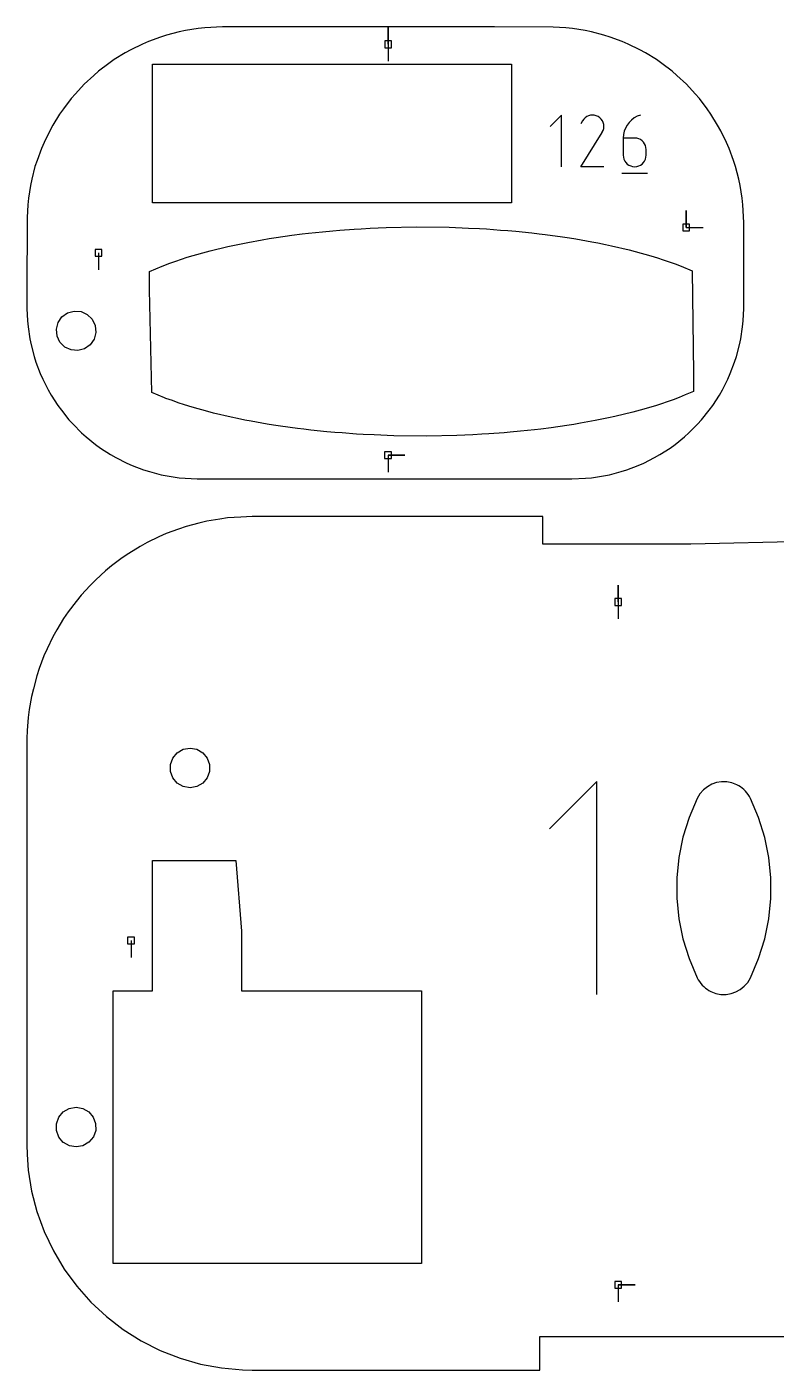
# Model space of a CAD drawing. Extents: x 0 to 570, y 0 to 470.
# Drawn here: x 315.5 to 378.7, y 81.8 to 195.2 of the extents above; entities that cross this region are included whole.
import ezdxf

# ---------------------------------------------------------------- set-up
doc = ezdxf.new("R2010")
doc.units = 0

msp = doc.modelspace()

# ---------------------------------------------------------------- linework, layer by layer
at = {"layer": 'annotation', "color": 1}
for p, q in [((345.950658, 193.685154), (345.950658, 195.113904)), ((345.950658, 193.685154), (345.950658, 195.113904)), ((345.950658, 195.113904), (345.950658, 193.685154)), ((345.950658, 193.685154), (345.950658, 192.256404)), ((360.58409, 187.714249), (359.616004, 186.74589)), ((360.58409, 183.359636), (360.58409, 187.714249)), ((362.346978, 187.230034), (362.219993, 186.986442)), ((362.44775, 187.372931), (362.346978, 187.230034)), ((362.568655, 187.492217), (362.44775, 187.372931)), ((362.706014, 187.586936), (362.568655, 187.492217)), ((362.856151, 187.656134), (362.706014, 187.586936)), ((363.015388, 187.698854), (362.856151, 187.656134)), ((363.180049, 187.714143), (363.015388, 187.698854)), ((363.346456, 187.701044), (363.180049, 187.714143)), ((363.510933, 187.658603), (363.346456, 187.701044)), ((363.669802, 187.585864), (363.510933, 187.658603)), ((363.811893, 187.484965), (363.669802, 187.585864)), ((363.669802, 187.585864), (363.669802, 187.585864)), ((363.930696, 187.363888), (363.811893, 187.484965)), ((364.025156, 187.226342), (363.930696, 187.363888)), ((364.094215, 187.076039), (364.025156, 187.226342)), ((364.136818, 186.916689), (364.094215, 187.076039)), ((366.276365, 187.096326), (366.106274, 186.869175)), ((366.477103, 187.297916), (366.276365, 187.096326)), ((366.705877, 187.470437), (366.477103, 187.297916)), ((366.960079, 187.610384), (366.705877, 187.470437)), ((367.237098, 187.714249), (366.960079, 187.610384)), ((367.237098, 187.714249), (367.237098, 187.714249)), ((362.217263, 183.3596), (364.004331, 186.236551)), ((364.004331, 186.236551), (364.006467, 186.239194)), ((364.004331, 186.236551), (364.004331, 186.236551)), ((364.006467, 186.239194), (364.008516, 186.24186)), ((364.008516, 186.24186), (364.01049, 186.244571)), ((364.01049, 186.244571), (364.012404, 186.24735)), ((364.012404, 186.24735), (364.014271, 186.250218)), ((364.014271, 186.250218), (364.016104, 186.253199)), ((364.016104, 186.253199), (364.017916, 186.256314)), ((364.017916, 186.256314), (364.019722, 186.259587)), ((364.019722, 186.259587), (364.021535, 186.26304)), ((364.021535, 186.26304), (364.095323, 186.421468)), ((364.021535, 186.26304), (364.021535, 186.26304)), ((364.095323, 186.421468), (364.138428, 186.585693)), ((364.151908, 186.752004), (364.136818, 186.916689)), ((364.138428, 186.585693), (364.151908, 186.752004)), ((365.805971, 186.06941), (365.784559, 185.775073)), ((365.868467, 186.35221), (365.805971, 186.06941)), ((365.969438, 186.619967), (365.868467, 186.35221)), ((366.106274, 186.869175), (365.969438, 186.619967)), ((365.784559, 185.775073), (365.784559, 184.327722)), ((366.751553, 185.775073), (365.784559, 185.775073)), ((366.925469, 185.759552), (366.751553, 185.775073)), ((367.089119, 185.71479), (366.925469, 185.759552)), ((367.239779, 185.643486), (367.089119, 185.71479)), ((367.374728, 185.548339), (367.239779, 185.643486)), ((367.491245, 185.432049), (367.374728, 185.548339)), ((367.586607, 185.297315), (367.491245, 185.432049)), ((367.658092, 185.146837), (367.586607, 185.297315)), ((367.70298, 184.983313), (367.658092, 185.146837)), ((367.718547, 184.809444), (367.70298, 184.983313)), ((367.718547, 184.327722), (367.718547, 184.809444)), ((367.718547, 184.809444), (367.718547, 184.809444)), ((365.784559, 184.327722), (365.784559, 184.327722)), ((365.784559, 184.327722), (365.800172, 184.153768)), ((365.800172, 184.153768), (365.845171, 183.990019)), ((365.845171, 183.990019), (365.916803, 183.839213)), ((365.916803, 183.839213), (366.012311, 183.704092)), ((366.012311, 183.704092), (366.12894, 183.587394)), ((366.12894, 183.587394), (366.263935, 183.491859)), ((367.239779, 183.491859), (367.374728, 183.587394)), ((367.374728, 183.587394), (367.491245, 183.704092)), ((367.491245, 183.704092), (367.586607, 183.839213)), ((367.586607, 183.839213), (367.658092, 183.990019)), ((367.658092, 183.990019), (367.70298, 184.153768)), ((367.70298, 184.153768), (367.718547, 184.327722)), ((364.151251, 183.3596), (362.217263, 183.3596)), ((365.663446, 182.815309), (367.840753, 182.815309)), ((366.263935, 183.491859), (366.414539, 183.420228)), ((366.414539, 183.420228), (366.577997, 183.375241)), ((366.577997, 183.375241), (366.751553, 183.359636)), ((366.751553, 183.359636), (366.925469, 183.375241)), ((366.751553, 183.359636), (366.751553, 183.359636)), ((366.925469, 183.375241), (367.089119, 183.420228)), ((367.089119, 183.420228), (367.239779, 183.491859)), ((371.093036, 178.229952), (371.093036, 179.658701)), ((371.093036, 178.229952), (371.093036, 179.658701)), ((371.093036, 179.658701), (371.093036, 178.229952)), ((371.093036, 178.229952), (372.521786, 178.229951)), ((321.522656, 176.086827), (321.522656, 174.658077)), ((345.944047, 159.02332), (347.372797, 159.02332)), ((345.944047, 159.02332), (347.372797, 159.02332)), ((347.372797, 159.02332), (345.944047, 159.02332)), ((345.944047, 159.02332), (345.944047, 157.59457)), ((365.355634, 146.642504), (365.355634, 148.071254)), ((365.355634, 146.642504), (365.355634, 148.071254)), ((365.355634, 148.071254), (365.355634, 146.642504)), ((365.355634, 146.642504), (365.355634, 145.213754)), ((363.568435, 131.498641), (359.575973, 127.505053)), ((363.568435, 113.539884), (363.568435, 131.498641)), ((374.08078, 131.471278), (373.659165, 131.402497)), ((374.511656, 131.467175), (374.08078, 131.471278)), ((374.942225, 131.387008), (374.511656, 131.467175)), ((372.256623, 130.462111), (372.024797, 130.076597)), ((372.545539, 130.790638), (372.256623, 130.462111)), ((372.881978, 131.058997), (372.545539, 130.790638)), ((373.256376, 131.26401), (372.881978, 131.058997)), ((373.659165, 131.402497), (373.256376, 131.26401)), ((375.362923, 131.227597), (374.942225, 131.387008)), ((375.523973, 131.142966), (375.362923, 131.227597)), ((375.362923, 131.227597), (375.362923, 131.227597)), ((375.678516, 131.045757), (375.523973, 131.142966)), ((375.825801, 130.936739), (375.678516, 131.045757)), ((375.965077, 130.816681), (375.825801, 130.936739)), ((376.095594, 130.686353), (375.965077, 130.816681)), ((376.2166, 130.546524), (376.095594, 130.686353)), ((376.327346, 130.397963), (376.2166, 130.546524)), ((376.427079, 130.241439), (376.327346, 130.397963)), ((372.024797, 130.076597), (371.336383, 128.457716)), ((372.024797, 130.076597), (372.024797, 130.076597)), ((376.515049, 130.077723), (376.427079, 130.241439)), ((377.206801, 128.455505), (376.515049, 130.077723)), ((376.515049, 130.077723), (376.515049, 130.077723)), ((371.336383, 128.457716), (370.820072, 126.791887)), ((377.725614, 126.787173), (377.206801, 128.455505)), ((370.820072, 126.791887), (370.475865, 125.092391)), ((378.07149, 125.086009), (377.725614, 126.787173)), ((370.475865, 125.092391), (370.303761, 123.372512)), ((378.244428, 123.365296), (378.07149, 125.086009)), ((370.303761, 123.372512), (370.303761, 121.645533)), ((378.244428, 121.638317), (378.244428, 123.365296)), ((370.303761, 121.645533), (370.475865, 119.924736)), ((378.07149, 119.918354), (378.244428, 121.638317)), ((370.475865, 119.924736), (370.820072, 118.223405)), ((377.725614, 118.218692), (378.07149, 119.918354)), ((324.260651, 118.080628), (324.260651, 116.651878)), ((370.820072, 118.223405), (371.336383, 116.554823)), ((377.206801, 116.552612), (377.725614, 118.218692)), ((371.336383, 116.554823), (372.024797, 114.932272)), ((376.515049, 114.933398), (377.206801, 116.552612)), ((372.024797, 114.932272), (372.024797, 114.932272)), ((372.024797, 114.932272), (372.112448, 114.768881)), ((372.112448, 114.768881), (372.211444, 114.613138)), ((372.211444, 114.613138), (372.321369, 114.465515)), ((372.321369, 114.465515), (372.441806, 114.326484)), ((375.994289, 114.222669), (376.2832, 114.549841)), ((376.2832, 114.549841), (376.515049, 114.933398)), ((376.515049, 114.933398), (376.515049, 114.933398)), ((372.441806, 114.326484), (372.572336, 114.196519)), ((372.572336, 114.196519), (372.712544, 114.076092)), ((372.712544, 114.076092), (372.862012, 113.965675)), ((372.862012, 113.965675), (373.020323, 113.865743)), ((373.020323, 113.865743), (373.18706, 113.776767)), ((373.18706, 113.776767), (373.18706, 113.776767)), ((373.18706, 113.776767), (373.604444, 113.620738)), ((373.604444, 113.620738), (374.032506, 113.54322)), ((374.032506, 113.54322), (374.461569, 113.541052)), ((374.461569, 113.541052), (374.881956, 113.611074)), ((374.881956, 113.611074), (375.28399, 113.750125)), ((375.28399, 113.750125), (375.657994, 113.955044)), ((375.657994, 113.955044), (375.994289, 114.222669)), ((365.355634, 89.042502), (366.784384, 89.042502)), ((365.355634, 89.042502), (366.784384, 89.042502)), ((366.784384, 89.042502), (365.355634, 89.042502)), ((365.355634, 89.042502), (365.355634, 87.613752))]:
    msp.add_line(p, q, dxfattribs=at)
at = {"layer": 'boundary', "color": 5}
for p, q in [((329.932979, 195.017787), (328.857394, 194.858238)), ((330.4776, 195.08715), (329.932979, 195.017787)), ((331.975191, 195.156149), (330.4776, 195.08715)), ((354.937514, 195.156149), (331.975191, 195.156149)), ((359.861429, 195.140502), (354.937514, 195.156149)), ((360.947475, 195.08715), (359.861429, 195.140502)), ((361.492096, 195.017787), (360.947475, 195.08715)), ((362.567684, 194.858238), (361.492096, 195.017787)), ((325.72451, 193.926034), (325.22563, 193.696813)), ((326.748306, 194.292353), (325.72451, 193.926034)), ((327.267816, 194.469927), (326.748306, 194.292353)), ((328.322586, 194.734133), (327.267816, 194.469927)), ((328.857394, 194.858238), (328.322586, 194.734133)), ((363.102493, 194.734133), (362.567684, 194.858238)), ((364.157262, 194.469927), (363.102493, 194.734133)), ((364.676772, 194.292353), (364.157262, 194.469927)), ((365.700565, 193.926034), (364.676772, 194.292353)), ((366.199445, 193.696813), (365.700565, 193.926034)), ((323.769542, 192.953393), (322.836885, 192.394381)), ((324.242671, 193.231909), (323.769542, 192.953393)), ((325.22563, 193.696813), (324.242671, 193.231909)), ((367.182404, 193.231909), (366.199445, 193.696813)), ((367.655534, 192.953393), (367.182404, 193.231909)), ((368.588189, 192.394381), (367.655534, 192.953393)), ((322.394359, 192.069428), (321.520988, 191.42169)), ((322.836885, 192.394381), (322.394359, 192.069428)), ((369.030715, 192.069428), (368.588189, 192.394381)), ((369.904088, 191.42169), (369.030715, 192.069428)), ((321.113608, 191.053636), (320.307931, 190.323413)), ((321.520988, 191.42169), (321.113608, 191.053636)), ((370.311468, 191.053636), (369.904088, 191.42169)), ((371.117146, 190.323413), (370.311468, 191.053636)), ((319.577706, 189.517735), (319.209652, 189.110354)), ((320.307931, 190.323413), (319.577706, 189.517735)), ((371.847369, 189.517735), (371.117146, 190.323413)), ((372.215423, 189.110354), (371.847369, 189.517735)), ((318.561916, 188.236981), (318.236963, 187.794455)), ((319.209652, 189.110354), (318.561916, 188.236981)), ((372.86316, 188.236981), (372.215423, 189.110354)), ((373.188112, 187.794455), (372.86316, 188.236981)), ((318.236963, 187.794455), (317.67795, 186.861799)), ((373.747124, 186.861799), (373.188112, 187.794455)), ((317.399434, 186.38867), (316.934527, 185.405711)), ((317.67795, 186.861799), (317.399434, 186.38867)), ((374.02564, 186.388669), (373.747124, 186.861799)), ((374.490548, 185.405711), (374.02564, 186.388669)), ((316.705307, 184.906831), (316.338987, 183.883038)), ((316.934527, 185.405711), (316.705307, 184.906831)), ((374.719768, 184.906831), (374.490548, 185.405711)), ((375.086085, 183.883038), (374.719768, 184.906831)), ((316.338987, 183.883038), (316.161413, 183.363528)), ((375.263658, 183.363528), (375.086085, 183.883038)), ((316.161413, 183.363528), (315.897207, 182.308759)), ((375.527865, 182.308759), (375.263658, 183.363528)), ((315.773103, 181.773949), (315.613557, 180.698362)), ((315.897207, 182.308759), (315.773103, 181.773949)), ((375.65197, 181.773949), (375.527865, 182.308759)), ((375.81152, 180.698362), (375.65197, 181.773949)), ((315.613557, 180.698362), (315.544194, 180.153741)), ((375.880883, 180.153741), (375.81152, 180.698362)), ((315.490835, 179.067695), (315.475186, 172.689937)), ((315.544194, 180.153741), (315.490835, 179.067695)), ((375.94988, 178.65615), (375.880883, 180.153741)), ((375.94988, 172.689937), (375.94988, 178.65615)), ((315.475186, 172.689937), (315.475186, 171.517505)), ((375.948141, 171.389003), (375.94988, 172.689937)), ((315.475186, 171.517505), (315.476926, 171.389003)), ((315.476926, 171.389003), (315.530368, 170.36937)), ((375.894707, 170.36937), (375.948141, 171.389003)), ((315.530368, 170.36937), (315.572071, 169.857243)), ((375.853006, 169.857243), (375.894707, 170.36937)), ((315.572071, 169.857243), (315.73179, 168.848781)), ((315.73179, 168.848781), (315.828617, 168.344165)), ((375.596452, 168.344165), (375.693279, 168.848781)), ((375.693279, 168.848781), (375.853006, 169.857243)), ((315.828617, 168.344165), (316.092886, 167.357923)), ((375.332192, 167.357923), (375.596452, 168.344165)), ((316.092886, 167.357923), (316.243706, 166.866734)), ((316.243706, 166.866734), (316.609607, 165.913519)), ((374.815467, 165.913519), (375.181373, 166.866734)), ((375.181373, 166.866734), (375.332192, 167.357923)), ((316.609607, 165.913519), (316.812647, 165.441516)), ((316.812647, 165.441516), (317.276189, 164.53177)), ((374.148887, 164.53177), (374.612427, 165.441516)), ((374.612427, 165.441516), (374.815467, 165.913519)), ((317.276189, 164.53177), (317.529072, 164.084486)), ((373.896003, 164.084486), (374.148887, 164.53177)), ((317.529072, 164.084486), (318.085165, 163.228175)), ((318.085165, 163.228175), (318.384928, 162.810855)), ((373.040148, 162.810855), (373.33991, 163.228175)), ((373.33991, 163.228175), (373.896003, 164.084486)), ((318.384928, 162.810855), (319.027484, 162.017363)), ((372.397592, 162.017363), (373.040148, 162.810855)), ((319.027484, 162.017363), (319.370608, 161.634899)), ((319.370608, 161.634899), (320.092588, 160.91292)), ((320.092588, 160.91292), (320.475052, 160.569796)), ((370.950025, 160.569796), (371.332488, 160.91292)), ((371.332488, 160.91292), (372.054468, 161.634899)), ((372.054468, 161.634899), (372.397592, 162.017363)), ((320.475052, 160.569796), (321.26854, 159.927239)), ((321.26854, 159.927239), (321.685861, 159.627478)), ((369.739213, 159.627478), (370.156533, 159.927239)), ((370.156533, 159.927239), (370.950025, 160.569796)), ((321.685861, 159.627478), (322.542172, 159.071385)), ((322.542172, 159.071385), (322.989456, 158.818501)), ((322.989456, 158.818501), (323.899202, 158.354963)), ((367.525872, 158.354963), (368.43562, 158.818501)), ((368.43562, 158.818501), (368.882904, 159.071385)), ((368.882904, 159.071385), (369.739213, 159.627478)), ((323.899202, 158.354963), (324.371204, 158.151923)), ((324.371204, 158.151923), (325.32442, 157.786018)), ((325.32442, 157.786018), (325.81561, 157.635199)), ((325.81561, 157.635199), (326.801851, 157.370934)), ((364.623224, 157.370934), (365.609465, 157.635199)), ((365.609465, 157.635199), (366.100654, 157.786018)), ((366.100654, 157.786018), (367.053869, 158.151923)), ((367.053869, 158.151923), (367.525872, 158.354963)), ((326.801851, 157.370934), (327.306467, 157.274106)), ((327.306467, 157.274106), (328.314929, 157.114383)), ((328.314929, 157.114383), (328.827056, 157.072682)), ((328.827056, 157.072682), (329.846689, 157.019244)), ((329.846689, 157.019244), (356.299537, 157.017504)), ((356.299537, 157.017504), (361.449883, 157.017504)), ((361.449883, 157.017504), (362.598019, 157.072682)), ((362.598019, 157.072682), (363.110146, 157.114383)), ((363.110146, 157.114383), (364.118609, 157.274106)), ((364.118609, 157.274106), (364.623224, 157.370934)), ((328.914622, 153.008176), (328.276254, 152.794215)), ((329.991105, 153.296618), (328.914622, 153.008176)), ((330.646492, 153.450763), (329.991105, 153.296618)), ((331.745518, 153.635573), (330.646492, 153.450763)), ((332.412332, 153.728589), (331.745518, 153.635573)), ((333.523947, 153.808093), (332.412332, 153.728589)), ((334.475192, 153.842504), (333.523947, 153.808093)), ((350.518456, 153.842504), (334.475192, 153.842504)), ((359.0106, 153.842504), (350.518456, 153.842504)), ((359.0106, 151.50746), (359.0106, 153.842504)), ((326.616164, 152.132805), (325.613721, 151.645851)), ((327.232068, 152.404753), (326.616164, 152.132805)), ((328.276254, 152.794215), (327.232068, 152.404753)), ((392.340599, 152.002075), (371.480291, 151.50746)), ((324.073924, 150.738196), (323.518478, 150.357707)), ((325.025536, 151.318234), (324.073924, 150.738196)), ((325.613721, 151.645851), (325.025536, 151.318234)), ((371.480291, 151.50746), (359.0106, 151.50746)), ((322.626312, 149.689839), (322.108344, 149.259721)), ((323.518478, 150.357707), (322.626312, 149.689839)), ((321.283697, 148.510068), (320.807623, 148.033994)), ((322.108344, 149.259721), (321.283697, 148.510068)), ((320.807623, 148.033994), (320.057976, 147.209352)), ((319.627858, 146.691383), (318.95999, 145.799214)), ((320.057976, 147.209352), (319.627858, 146.691383)), ((318.579504, 145.243768), (317.999466, 144.292159)), ((318.95999, 145.799214), (318.579504, 145.243768)), ((317.999466, 144.292159), (317.671848, 143.703975)), ((317.671848, 143.703975), (317.184893, 142.701533)), ((316.912947, 142.085629), (316.52348, 141.041442)), ((317.184893, 142.701533), (316.912947, 142.085629)), ((316.52348, 141.041442), (316.309519, 140.403073)), ((316.309519, 140.403073), (316.021079, 139.32659)), ((315.866933, 138.671203), (315.682124, 137.572179)), ((316.021079, 139.32659), (315.866933, 138.671203)), ((315.682124, 137.572179), (315.589107, 136.905365)), ((315.589107, 136.905365), (315.509602, 135.793748)), ((315.478508, 135.121197), (315.475186, 118.680695)), ((315.509602, 135.793748), (315.478508, 135.121197)), ((315.475186, 118.680695), (315.475186, 108.20251)), ((315.475186, 108.20251), (315.475186, 103.271178)), ((315.475186, 103.271178), (315.475186, 100.842504)), ((315.475186, 100.842504), (315.5012, 100.03574)), ((315.5012, 100.03574), (315.595029, 98.723829)), ((315.595029, 98.723829), (315.879227, 96.952998)), ((315.879227, 96.952998), (316.329162, 95.216893)), ((316.329162, 95.216893), (316.940825, 93.530992)), ((316.940825, 93.530992), (317.708742, 91.910325)), ((317.708742, 91.910325), (318.626069, 90.369335)), ((318.626069, 90.369335), (319.684615, 88.921763)), ((319.684615, 88.921763), (320.87494, 87.580511)), ((320.87494, 87.580511), (322.186429, 86.357529)), ((322.186429, 86.357529), (323.60737, 85.263719)), ((323.60737, 85.263719), (325.125098, 84.308825)), ((325.125098, 84.308825), (326.726076, 83.501354)), ((358.761781, 84.073271), (358.761781, 84.672789)), ((358.761781, 84.672789), (379.622091, 84.672789)), ((358.761781, 81.842502), (358.761781, 84.073271)), ((326.726076, 83.501354), (328.396013, 82.848495)), ((328.396013, 82.848495), (330.120028, 82.356062)), ((330.120028, 82.356062), (331.882739, 82.02843)), ((331.882739, 82.02843), (333.668428, 81.868509)), ((333.668428, 81.868509), (334.475192, 81.842502)), ((334.475192, 81.842502), (350.301711, 81.842502)), ((350.301711, 81.842502), (358.761781, 81.842502))]:
    msp.add_line(p, q, dxfattribs=at)
at = {"layer": 'hole', "color": 5}
for p, q in [((346.236408, 193.970904), (345.664908, 193.970904)), ((345.664908, 193.970904), (345.664908, 193.399404)), ((346.236408, 193.399404), (346.236408, 193.970904)), ((345.664908, 193.399404), (346.236408, 193.399404)), ((326.070885, 191.128499), (326.070885, 192.018279)), ((326.070885, 192.018279), (329.039636, 192.018279)), ((329.039636, 192.018279), (333.570884, 192.018279)), ((333.570884, 192.018279), (342.595889, 192.018279)), ((342.595889, 192.018279), (356.370882, 192.018279)), ((356.370882, 192.018279), (356.370882, 186.814296)), ((326.070885, 180.374835), (326.070885, 191.128499)), ((356.370882, 186.814296), (356.370882, 180.318279)), ((326.070885, 180.318279), (326.070885, 180.374835)), ((329.039636, 180.318279), (326.070885, 180.318279)), ((333.570884, 180.318279), (329.039636, 180.318279)), ((342.59589, 180.318279), (333.570884, 180.318279)), ((356.370882, 180.318279), (342.59589, 180.318279)), ((340.407265, 177.877213), (341.288637, 177.953781)), ((341.288637, 177.953781), (341.86539, 177.999163)), ((341.86539, 177.999163), (343.072847, 178.094173)), ((343.072847, 178.094173), (343.669808, 178.129078)), ((343.669808, 178.129078), (344.436395, 178.16498)), ((344.436395, 178.16498), (345.791584, 178.228449)), ((345.791584, 178.228449), (348.343016, 178.275135)), ((348.343016, 178.275135), (351.092341, 178.245401)), ((351.092341, 178.245401), (352.742498, 178.181284)), ((352.742498, 178.181284), (353.663011, 178.138189)), ((353.663011, 178.138189), (354.236625, 178.111335)), ((354.236625, 178.111335), (355.444079, 178.016325)), ((355.444079, 178.016325), (356.057631, 177.968048)), ((356.057631, 177.968048), (356.737345, 177.914564)), ((356.737345, 177.914564), (358.086337, 177.76843)), ((371.378786, 178.515702), (370.807286, 178.515702)), ((370.807286, 178.515702), (370.807286, 177.944202)), ((370.807286, 177.944202), (371.378786, 177.944202)), ((371.378786, 177.944202), (371.378786, 178.515702)), ((332.993139, 176.751076), (333.543601, 176.863139)), ((333.543601, 176.863139), (334.119328, 176.971617)), ((334.119328, 176.971617), (335.333024, 177.200299)), ((335.333024, 177.200299), (335.911479, 177.294532)), ((335.911479, 177.294532), (336.500269, 177.382126)), ((336.500269, 177.382126), (337.819898, 177.578447)), ((337.819898, 177.578447), (338.707291, 177.685873)), ((338.707291, 177.685873), (339.227709, 177.744449)), ((339.227709, 177.744449), (340.407265, 177.877213)), ((358.086337, 177.76843), (358.679694, 177.701619)), ((358.679694, 177.701619), (359.213307, 177.641535)), ((359.213307, 177.641535), (360.651777, 177.437842)), ((360.651777, 177.437842), (361.242462, 177.349967)), ((361.242462, 177.349967), (361.788442, 177.268739)), ((361.788442, 177.268739), (363.129297, 177.024077)), ((363.129297, 177.024077), (363.654217, 176.925214)), ((363.654217, 176.925214), (364.282934, 176.806804)), ((364.282934, 176.806804), (364.807915, 176.687248)), ((321.808406, 176.372577), (321.236906, 176.372577)), ((321.236906, 176.372577), (321.236906, 175.801077)), ((321.236906, 175.801077), (321.808406, 175.801077)), ((321.808406, 175.801077), (321.808406, 176.372577)), ((328.524002, 175.556892), (329.011833, 175.720957)), ((329.011833, 175.720957), (330.326507, 176.095641)), ((330.326507, 176.095641), (330.924943, 176.266195)), ((330.924943, 176.266195), (332.44243, 176.622544)), ((332.44243, 176.622544), (332.993139, 176.751076)), ((364.807915, 176.687248), (366.293962, 176.340414)), ((366.293962, 176.340414), (366.794509, 176.211476)), ((366.794509, 176.211476), (368.118017, 175.834086)), ((368.118017, 175.834086), (368.674567, 175.670749)), ((368.674567, 175.670749), (369.160351, 175.502115)), ((325.813578, 174.518625), (326.884972, 174.973033)), ((325.813578, 172.969889), (325.813578, 174.518625)), ((326.884972, 174.973033), (327.52978, 175.211765)), ((327.52978, 175.211765), (328.032369, 175.386231)), ((328.032369, 175.386231), (328.524002, 175.556892)), ((369.160351, 175.502115), (369.673246, 175.324075)), ((369.673246, 175.324075), (370.161157, 175.154706)), ((370.161157, 175.154706), (370.68272, 174.955587)), ((370.68272, 174.955587), (371.588202, 174.571547)), ((371.588202, 174.571547), (371.712981, 165.944744)), ((326.007109, 164.313927), (325.813578, 172.969889)), ((318.907295, 171.025453), (319.466489, 171.180903)), ((319.466489, 171.180903), (320.045129, 171.135722)), ((320.045129, 171.135722), (320.573414, 170.895361)), ((317.961573, 169.647598), (318.106544, 170.209598)), ((318.106544, 170.209598), (318.434991, 170.688124)), ((318.434991, 170.688124), (318.907295, 171.025453)), ((320.573414, 170.895361), (320.987634, 170.48881)), ((320.987634, 170.48881), (321.237825, 169.965105)), ((318.017557, 169.069907), (317.961573, 169.647598)), ((318.267748, 168.546202), (318.017557, 169.069907)), ((321.29381, 169.387414), (321.148836, 168.825413)), ((321.237825, 169.965105), (321.29381, 169.387414)), ((318.681967, 168.139651), (318.267748, 168.546202)), ((319.210257, 167.899291), (318.681967, 168.139651)), ((319.788895, 167.854109), (319.210257, 167.899291)), ((320.348089, 168.009559), (319.788895, 167.854109)), ((320.820391, 168.346888), (320.348089, 168.009559)), ((321.148836, 168.825413), (320.820391, 168.346888)), ((371.712981, 165.944744), (371.712981, 164.396009)), ((327.078502, 163.859518), (326.007109, 164.313927)), ((371.712981, 164.396009), (371.0222, 164.103029)), ((327.210661, 163.813642), (327.078502, 163.859518)), ((327.757943, 163.623663), (327.210661, 163.813642)), ((328.250809, 163.452574), (327.757943, 163.623663)), ((328.768095, 163.273009), (328.250809, 163.452574)), ((329.408661, 163.080581), (328.768095, 163.273009)), ((368.514724, 163.193658), (367.200717, 162.818984)), ((369.002536, 163.357735), (368.514724, 163.193658)), ((369.494176, 163.528396), (369.002536, 163.357735)), ((369.997575, 163.703138), (369.494176, 163.528396)), ((370.490444, 163.877496), (369.997575, 163.703138)), ((371.0222, 164.103029), (370.490444, 163.877496)), ((330.73362, 162.702966), (329.408661, 163.080581)), ((331.233613, 162.574219), (330.73362, 162.702966)), ((332.720309, 162.227232), (331.233613, 162.574219)), ((333.243973, 162.107948), (332.720309, 162.227232)), ((333.870462, 161.989904), (333.243973, 162.107948)), ((363.987359, 162.05216), (363.41246, 161.943884)), ((364.535082, 162.163707), (363.987359, 162.05216)), ((365.08514, 162.292087), (364.535082, 162.163707)), ((366.602732, 162.648473), (365.08514, 162.292087)), ((367.200717, 162.818984), (366.602732, 162.648473)), ((334.398059, 161.890496), (333.870462, 161.989904)), ((335.735128, 161.646336), (334.398059, 161.890496)), ((336.278443, 161.565508), (335.735128, 161.646336)), ((336.874905, 161.476771), (336.278443, 161.565508)), ((338.305097, 161.274027), (336.874905, 161.476771)), ((338.843678, 161.213407), (338.305097, 161.274027)), ((339.44089, 161.146189), (338.843678, 161.213407)), ((340.779142, 161.000941), (339.44089, 161.146189)), ((341.464838, 160.946987), (340.779142, 161.000941)), ((342.083524, 160.898304), (341.464838, 160.946987)), ((355.734515, 160.92116), (354.454728, 160.820459)), ((356.245887, 160.961398), (355.734515, 160.92116)), ((357.12021, 161.037417), (356.245887, 160.961398)), ((358.299185, 161.170168), (357.12021, 161.037417)), ((358.824324, 161.229297), (358.299185, 161.170168)), ((359.706636, 161.336181), (358.824324, 161.229297)), ((361.029847, 161.533036), (359.706636, 161.336181)), ((361.618087, 161.620547), (361.029847, 161.533036)), ((362.193566, 161.714322), (361.618087, 161.620547)), ((363.41246, 161.943884), (362.193566, 161.714322)), ((343.290954, 160.803297), (342.083524, 160.898304)), ((343.855744, 160.776846), (343.290954, 160.803297)), ((344.784529, 160.733346), (343.855744, 160.776846)), ((346.43437, 160.669386), (344.784529, 160.733346)), ((349.184405, 160.640359), (346.43437, 160.669386)), ((351.735053, 160.686183), (349.184405, 160.640359)), ((353.092301, 160.749723), (351.735053, 160.686183)), ((353.866242, 160.785957), (353.092301, 160.749723)), ((354.454728, 160.820459), (353.866242, 160.785957)), ((346.229797, 159.30907), (345.658297, 159.30907)), ((345.658297, 159.30907), (345.658297, 158.73757)), ((345.658297, 158.73757), (346.229797, 158.73757)), ((346.229797, 158.73757), (346.229797, 159.30907)), ((365.641384, 146.928254), (365.069884, 146.928254)), ((365.069884, 146.928254), (365.069884, 146.356754)), ((365.069884, 146.356754), (365.641384, 146.356754)), ((365.641384, 146.356754), (365.641384, 146.928254)), ((327.787349, 133.477256), (328.16183, 133.923545)), ((328.16183, 133.923545), (328.666366, 134.214841)), ((328.666366, 134.214841), (329.239224, 134.316007)), ((329.239224, 134.316007), (329.813843, 134.214841)), ((329.813843, 134.214841), (330.318381, 133.923545)), ((330.318381, 133.923545), (330.692862, 133.477256)), ((327.588088, 132.929801), (327.787349, 133.477256)), ((327.588088, 132.347211), (327.588088, 132.929801)), ((330.692862, 133.477256), (330.89212, 132.929801)), ((330.89212, 132.929801), (330.89212, 132.347211)), ((327.787349, 131.799756), (327.588088, 132.347211)), ((328.16183, 131.353467), (327.787349, 131.799756)), ((330.692862, 131.799756), (330.318381, 131.353467)), ((330.89212, 132.347211), (330.692862, 131.799756)), ((328.666366, 131.062171), (328.16183, 131.353467)), ((329.239223, 130.961007), (328.666366, 131.062171)), ((329.813843, 131.062171), (329.239223, 130.961007)), ((330.318381, 131.353467), (329.813843, 131.062171)), ((326.070885, 116.469716), (326.070885, 124.843277)), ((326.070885, 124.843277), (328.476654, 124.843276)), ((328.476654, 124.843276), (330.42047, 124.843276)), ((330.42047, 124.843276), (333.090209, 124.843276)), ((333.090209, 124.843276), (333.570884, 118.866033)), ((324.546401, 118.366378), (323.974901, 118.366378)), ((323.974901, 118.366378), (323.974901, 117.794878)), ((324.546401, 117.794878), (324.546401, 118.366378)), ((333.570884, 118.866033), (333.570884, 113.842503)), ((323.974901, 117.794878), (324.546401, 117.794878)), ((326.070885, 113.842504), (326.070885, 116.469716)), ((322.763789, 113.018733), (322.763789, 113.842503)), ((322.763789, 113.842503), (325.281081, 113.842503)), ((325.281081, 113.842503), (326.070885, 113.842504)), ((333.570884, 113.842503), (341.825912, 113.842504)), ((341.825912, 113.842504), (348.763788, 113.842504)), ((348.763788, 113.842504), (348.763788, 112.356005)), ((322.763789, 108.498696), (322.763789, 113.018733)), ((348.763788, 112.356005), (348.763788, 104.411922)), ((322.763789, 93.789509), (322.763789, 108.498696)), ((348.763788, 104.411922), (348.763788, 94.82307)), ((317.975047, 102.626614), (318.171883, 103.174717)), ((318.171883, 103.174717), (318.544312, 103.622445)), ((318.544312, 103.622445), (319.047417, 103.91579)), ((319.047417, 103.91579), (319.620508, 104.019375)), ((319.620508, 104.019375), (320.194468, 103.920704)), ((320.194468, 103.920704), (320.700059, 103.631681)), ((320.700059, 103.631681), (321.07631, 103.187159)), ((321.07631, 103.187159), (321.277838, 102.640763)), ((317.977542, 102.044243), (317.975047, 102.626614)), ((318.179067, 101.497847), (317.977542, 102.044243)), ((321.280333, 102.058392), (321.083494, 101.510289)), ((321.277838, 102.640763), (321.280333, 102.058392)), ((318.549411, 101.057463), (318.179067, 101.497847)), ((318.555318, 101.053327), (318.549411, 101.057463)), ((319.060918, 100.764304), (318.555318, 101.053327)), ((320.711065, 101.062562), (320.207968, 100.769217)), ((321.083494, 101.510289), (320.711065, 101.062562)), ((319.634875, 100.665631), (319.060918, 100.764304)), ((320.207968, 100.769217), (319.634875, 100.665631)), ((348.763788, 94.82307), (348.763788, 93.401425)), ((322.763789, 90.842501), (322.763789, 93.789509)), ((348.763788, 93.401425), (348.763788, 90.842501)), ((332.136014, 90.842501), (322.763789, 90.842501)), ((348.763788, 90.842501), (332.136014, 90.842501)), ((365.641384, 89.328252), (365.069884, 89.328252)), ((365.069884, 89.328252), (365.069884, 88.756752)), ((365.069884, 88.756752), (365.641384, 88.756752)), ((365.641384, 88.756752), (365.641384, 89.328252))]:
    msp.add_line(p, q, dxfattribs=at)

doc.saveas('drawing.dxf')
